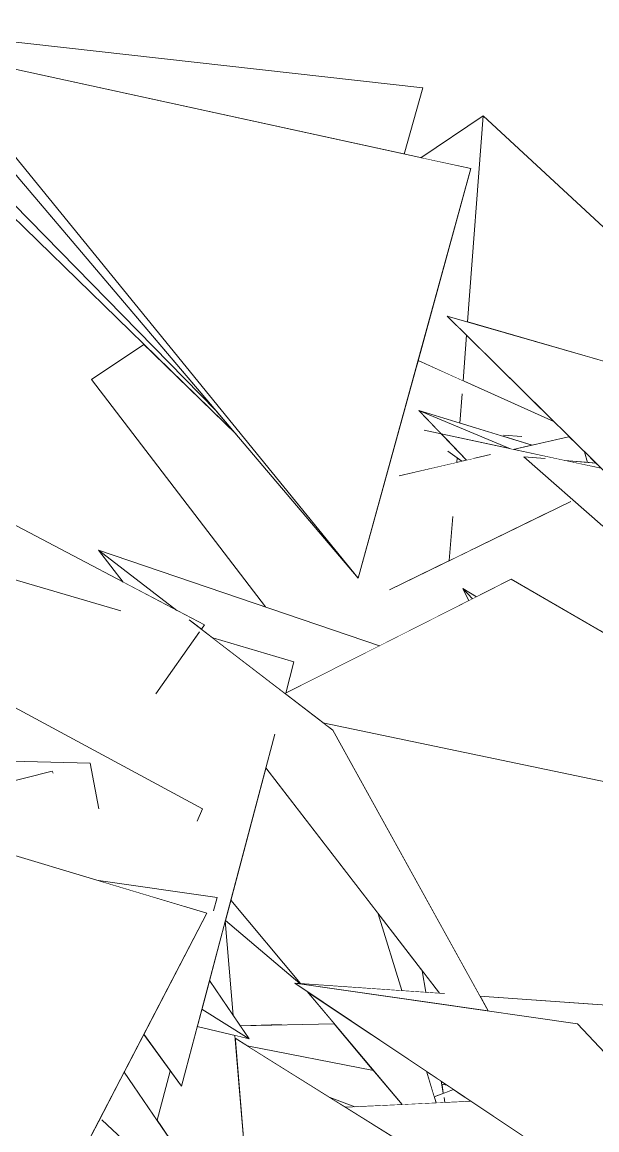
# Model space of a CAD drawing. Header units: millimetres. Extents: x -9413 to 8527, y -300 to 11224.
# Drawn here: x -5273 to -4979, y 5527 to 6094 of the extents above; entities that cross this region are included whole.
import ezdxf

# ---------------------------------------------------------------- set-up
doc = ezdxf.new("R2010")
doc.units = ezdxf.units.MM
doc.header["$MEASUREMENT"] = 0
doc.linetypes.add('Wipeout_Contour', pattern=[1000, 0, -1000])
doc.layers.add('Interior - Furniture', color=7, linetype='Continuous')
doc.layers.add('Interior - Furniture _Pen_No__4', color=7, linetype='Continuous', lineweight=20, true_color=0x029e21)

# ---------------------------------------------------------------- blocks, each defined once
blk = doc.blocks.new('Section Elem_40_6')
at = {"color": 254, "linetype": 'Wipeout_Contour', "lineweight": 0, "ltscale": 60287.299092}
blk.add_wipeout([(-5055.55, 5943.35), (-4908.98, 5798.35), (-4863.11, 5808.78), (-4847.94, 5785.2), (-4768.74, 5662.09), (-4771.91, 5662.75), (-4749.47, 5640.56), (-4798.56, 5869.41)], dxfattribs=at).dxf.layer = 'Interior - Furniture'
at = {"color": 254, "linetype": 'Wipeout_Contour', "lineweight": 0, "ltscale": 68981.614428}
blk.add_wipeout([(-5178.39, 5638.13), (-5452.66, 5720.35), (-5338.55, 5494.6), (-5337.96, 5494.98), (-5338.39, 5494.28), (-5322.71, 5463.26), (-5304.58, 5465.43), (-5298.88, 5460.2), (-5269.49, 5462.87)], dxfattribs=at).dxf.layer = 'Interior - Furniture'
at = {"color": 254, "linetype": 'Wipeout_Contour', "lineweight": 0, "ltscale": 22676.55839}
blk.add_wipeout([(-5133.53, 5602.31), (-5051.26, 5590.5), (-5056.94, 5596.94)], dxfattribs=at).dxf.layer = 'Interior - Furniture'
at = {"color": 254, "linetype": 'Wipeout_Contour', "lineweight": 0, "ltscale": 37129.976056}
blk.add_wipeout([(-4837.62, 5581.56), (-5038.89, 5595.67), (-5034.71, 5588.12), (-4989.06, 5581.56), (-4796.41, 5376.5)], dxfattribs=at).dxf.layer = 'Interior - Furniture'
at = {"color": 254, "linetype": 'Wipeout_Contour', "lineweight": 0, "ltscale": 69698.457166}
blk.add_wipeout([(-5070.49, 5920.6), (-5071.31, 5917.59), (-5048.03, 5903.54), (-5018.53, 5881.95), (-5017.43, 5881.87), (-5010.42, 5877.83), (-4993.58, 5881.71), (-4992.78, 5881.24), (-5000.84, 5889.22)], dxfattribs=at).dxf.layer = 'Interior - Furniture'
at = {"color": 254, "linetype": 'Wipeout_Contour', "lineweight": 0, "ltscale": 23107.13746}
blk.add_wipeout([(-5005.55, 5870.47), (-5016.53, 5871.46), (-4976.2, 5835.94)], dxfattribs=at).dxf.layer = 'Interior - Furniture'
at = {"color": 254, "linetype": 'Wipeout_Contour', "lineweight": 0, "ltscale": 193741.261881}
blk.add_wipeout([(-5222.36, 5792.6), (-5407.62, 5847.12), (-5365.78, 5791.27), (-5180.6, 5691.37), (-5183.27, 5685.15), (-5360.85, 5784.68), (-5347.29, 5766.57), (-5313.06, 5718.92), (-5304.72, 5716.42), (-5238.05, 5714.82), (-5233.6, 5691.37), (-5267, 5699.38), (-5297.61, 5697.92), (-5297.31, 5696.98), (-5276.07, 5667.41), (-5233.8, 5654.74), (-5173.17, 5646.13), (-5174.98, 5639.38), (-5190.36, 5641.72), (-5178.39, 5638.13), (-5210.57, 5576.22), (-5191.43, 5549.56), (-5143.71, 5729.55), (-5183.99, 5779.3), (-5204.5, 5750.33)], dxfattribs=at).dxf.layer = 'Interior - Furniture'
at = {"color": 254, "linetype": 'Wipeout_Contour', "lineweight": 0, "ltscale": 23060.637972}
blk.add_wipeout([(-5040.62, 5799.85), (-5047.54, 5804.05), (-5042.74, 5798.78)], dxfattribs=at).dxf.layer = 'Interior - Furniture'
at = {"color": 254, "linetype": 'Wipeout_Contour', "lineweight": 0, "ltscale": 22290.196887}
blk.add_wipeout([(-4796.41, 5376.5), (-4989.06, 5581.56), (-5133.53, 5602.31)], dxfattribs=at).dxf.layer = 'Interior - Furniture'
at = {"color": 254, "linetype": 'Wipeout_Contour', "lineweight": 0, "ltscale": 38655.280824}
blk.add_wipeout([(-5027.74, 5882.16), (-5012.15, 5877.43), (-5010.42, 5877.83), (-5017.43, 5881.87), (-5026.84, 5882.54)], dxfattribs=at).dxf.layer = 'Interior - Furniture'
at = {"color": 254, "linetype": 'Wipeout_Contour', "lineweight": 0, "ltscale": 23096.700653}
blk.add_wipeout([(-4995.66, 5869.58), (-4976.93, 5865.57), (-4979.53, 5868.14)], dxfattribs=at).dxf.layer = 'Interior - Furniture'
at = {"color": 254, "linetype": 'Wipeout_Contour', "lineweight": 0, "ltscale": 23061.632895}
blk.add_wipeout([(-5042.74, 5798.78), (-5047.54, 5804.05), (-5044.57, 5797.86)], dxfattribs=at).dxf.layer = 'Interior - Furniture'
at = {"color": 254, "linetype": 'Wipeout_Contour', "lineweight": 0, "ltscale": 23254.681709}
blk.add_wipeout([(-5148.61, 5794.85), (-5148.74, 5794.73), (-5148.44, 5794.63)], dxfattribs=at).dxf.layer = 'Interior - Furniture'
at = {"color": 254, "linetype": 'Wipeout_Contour', "lineweight": 0, "ltscale": 30901.935065}
blk.add_wipeout([(-5133.9, 5766.57), (-5175.43, 5778.79), (-5138.52, 5750.38), (-5138.14, 5750.58)], dxfattribs=at).dxf.layer = 'Interior - Furniture'
at = {"color": 254, "linetype": 'Wipeout_Contour', "lineweight": 0, "ltscale": 69929.83886}
blk.add_wipeout([(-5238.05, 5714.82), (-5304.72, 5716.42), (-5303.45, 5716.04), (-5300.68, 5707.46), (-5284.98, 5703.69), (-5257.45, 5710.71), (-5257.04, 5709.68), (-5267, 5699.38), (-5233.6, 5691.37)], dxfattribs=at).dxf.layer = 'Interior - Furniture'
at = {"color": 254, "linetype": 'Wipeout_Contour', "lineweight": 0, "ltscale": 30683.017908}
blk.add_wipeout([(-5233.8, 5654.74), (-5190.36, 5641.72), (-5174.98, 5639.38), (-5173.17, 5646.13)], dxfattribs=at).dxf.layer = 'Interior - Furniture'
at = {"color": 254, "linetype": 'Wipeout_Contour', "lineweight": 0, "ltscale": 22653.935933}
blk.add_wipeout([(-5068.4, 5608.57), (-5066.51, 5597.61), (-5059.61, 5597.13)], dxfattribs=at).dxf.layer = 'Interior - Furniture'
at = {"color": 254, "linetype": 'Wipeout_Contour', "lineweight": 0, "ltscale": 22843.25111}
blk.add_wipeout([(-5177.08, 5603.67), (-5180.99, 5588.92), (-5156.78, 5573.85)], dxfattribs=at).dxf.layer = 'Interior - Furniture'
at = {"color": 254, "linetype": 'Wipeout_Contour', "lineweight": 0, "ltscale": 22862.780594}
blk.add_wipeout([(-5210.66, 5576.04), (-5191.43, 5549.56), (-5210.57, 5576.22)], dxfattribs=at).dxf.layer = 'Interior - Furniture'
at = {"color": 254, "linetype": 'Wipeout_Contour', "lineweight": 0, "ltscale": 30027.083452}
blk.add_wipeout([(-5058.41, 5550.73), (-5057.59, 5545.97), (-5052.41, 5547.97), (-5055.74, 5550.21)], dxfattribs=at).dxf.layer = 'Interior - Furniture'
at = {"color": 254, "linetype": 'Wipeout_Contour', "lineweight": 0, "ltscale": 30958.662956}
blk.add_wipeout([(-5012.15, 5877.43), (-5070.13, 5895.02), (-5023.29, 5875.51), (-5021.84, 5875.2)], dxfattribs=at).dxf.layer = 'Interior - Furniture'
at = {"color": 254, "linetype": 'Wipeout_Contour', "lineweight": 0, "ltscale": 31171.195189}
blk.add_wipeout([(-5365.78, 5791.27), (-5360.85, 5784.68), (-5183.27, 5685.15), (-5180.6, 5691.37)], dxfattribs=at).dxf.layer = 'Interior - Furniture'
at = {"color": 254, "linetype": 'Wipeout_Contour', "lineweight": 0, "ltscale": 22830.131868}
blk.add_wipeout([(-5183.31, 5580.17), (-5156.78, 5573.85), (-5180.99, 5588.92)], dxfattribs=at).dxf.layer = 'Interior - Furniture'
at = {"color": 254, "linetype": 'Wipeout_Contour', "lineweight": 0, "ltscale": 22528.194178}
blk.add_wipeout([(-5055.74, 5550.21), (-5058.66, 5552.16), (-5058.41, 5550.73)], dxfattribs=at).dxf.layer = 'Interior - Furniture'
at = {"color": 254, "linetype": 'Wipeout_Contour', "lineweight": 0, "ltscale": 22490.234024}
blk.add_wipeout([(-5047.88, 5544.94), (-5051.95, 5541.55), (-5043.43, 5541.96)], dxfattribs=at).dxf.layer = 'Interior - Furniture'
at = {"layer": 'Interior - Furniture _Pen_No__4', "linetype": 'Continuous'}
for p, q in [((-5238.05, 5714.82), (-5304.72, 5716.42)), ((-5233.6, 5691.35), (-5238.05, 5714.82))]:
    blk.add_line(p, q, dxfattribs=at)
at = {"color": 254, "linetype": 'Wipeout_Contour', "lineweight": 0, "ltscale": 102136.45883}
blk.add_wipeout([(-5179.63, 5785.46), (-5425.73, 5915.06), (-5414.42, 5857.99), (-5402.64, 5845.66), (-5329.14, 5824.03), (-5327.86, 5824.58), (-5312.83, 5822.51), (-5314.71, 5819.78), (-5222.36, 5792.6), (-5204.5, 5750.33), (-5182.17, 5781.88), (-5187.45, 5788.04), (-5181.2, 5783.24)], dxfattribs=at).dxf.layer = 'Interior - Furniture'
at = {"color": 254, "linetype": 'Wipeout_Contour', "lineweight": 0, "ltscale": 23264.230274}
blk.add_wipeout([(-5070.13, 5895.02), (-5058.64, 5883.08), (-5023.29, 5875.51)], dxfattribs=at).dxf.layer = 'Interior - Furniture'
at = {"color": 254, "linetype": 'Wipeout_Contour', "lineweight": 0, "ltscale": 38846.504132}
blk.add_wipeout([(-5257.45, 5710.71), (-5298.37, 5700.28), (-5297.61, 5697.92), (-5267, 5699.38), (-5257.04, 5709.68)], dxfattribs=at).dxf.layer = 'Interior - Furniture'
at = {"color": 254, "linetype": 'Wipeout_Contour', "lineweight": 0, "ltscale": 22883.015835}
blk.add_wipeout([(-5177.08, 5603.67), (-5164.94, 5585.84), (-5168.98, 5634.24)], dxfattribs=at).dxf.layer = 'Interior - Furniture'
at = {"color": 254, "linetype": 'Wipeout_Contour', "lineweight": 0, "ltscale": 45528.140984}
blk.add_wipeout([(-5203.85, 5532.25), (-5154.45, 5459.97), (-5164.09, 5575.59), (-5183.31, 5580.17), (-5191.43, 5549.56), (-5197.09, 5557.35)], dxfattribs=at).dxf.layer = 'Interior - Furniture'
at = {"color": 254, "linetype": 'Wipeout_Contour', "lineweight": 0, "ltscale": 52519.153914}
blk.add_wipeout([(-5052.41, 5547.97), (-5062.22, 5544.18), (-5061.62, 5542.22), (-5057.21, 5543.78), (-5056.79, 5541.31), (-5051.95, 5541.55), (-5047.88, 5544.94)], dxfattribs=at).dxf.layer = 'Interior - Furniture'
at = {"layer": 'Interior - Furniture _Pen_No__4', "linetype": 'Continuous'}
for p, q in [((-5257.45, 5710.71), (-5298.37, 5700.28)), ((-5257.02, 5709.64), (-5257.45, 5710.71))]:
    blk.add_line(p, q, dxfattribs=at)
at = {"color": 254, "linetype": 'Wipeout_Contour', "lineweight": 0, "ltscale": 23237.328678}
blk.add_wipeout([(-5058.64, 5883.08), (-5045.75, 5869.68), (-5041.4, 5870.69)], dxfattribs=at).dxf.layer = 'Interior - Furniture'
at = {"color": 254, "linetype": 'Wipeout_Contour', "lineweight": 0, "ltscale": 30491.161414}
blk.add_wipeout([(-5168.93, 5634.41), (-5130.91, 5602.13), (-5130.54, 5602.1), (-5166.21, 5644.67)], dxfattribs=at).dxf.layer = 'Interior - Furniture'
at = {"color": 254, "linetype": 'Wipeout_Contour', "lineweight": 0, "ltscale": 30377.363502}
blk.add_wipeout([(-5161.3, 5580.5), (-5161.25, 5580.42), (-5139.92, 5580.94), (-5140.33, 5581.11)], dxfattribs=at).dxf.layer = 'Interior - Furniture'
at = {"color": 254, "linetype": 'Wipeout_Contour', "lineweight": 0, "ltscale": 37982.470488}
blk.add_wipeout([(-5232.68, 5533.67), (-5231.98, 5532.43), (-5154.45, 5459.97), (-5220.65, 5556.82), (-5228.29, 5542.12)], dxfattribs=at).dxf.layer = 'Interior - Furniture'
at = {"color": 254, "linetype": 'Wipeout_Contour', "lineweight": 0, "ltscale": 155252.83326}
blk.add_wipeout([(-5210.61, 5928.9), (-5237.38, 5910.86), (-5148.44, 5794.63), (-5090.19, 5774.81), (-5067.04, 5786.5), (-5085.08, 5803.47), (-5054.52, 5818.36), (-5052.8, 5840.9), (-5080.15, 5861.75), (-5050.7, 5868.54), (-5050.52, 5870.83), (-5055.24, 5874.3), (-5067.41, 5884.96), (-5058.64, 5883.08), (-5070.13, 5895.02), (-5049.16, 5888.66), (-5048.03, 5903.54), (-5071.31, 5917.59), (-5101.03, 5809.36), (-5163.44, 5882.92)], dxfattribs=at).dxf.layer = 'Interior - Furniture'
at = {"color": 254, "linetype": 'Wipeout_Contour', "lineweight": 0, "ltscale": 37720.572062}
blk.add_wipeout([(-5093.21, 5557.56), (-5157.76, 5570.22), (-5115.98, 5544.05), (-5102.78, 5539.06), (-5078.7, 5540.24)], dxfattribs=at).dxf.layer = 'Interior - Furniture'
at = {"color": 254, "linetype": 'Wipeout_Contour', "lineweight": 0, "ltscale": 75897.195211}
blk.add_wipeout([(-5261.26, 5478.7), (-5248.24, 5464.79), (-5241.23, 5465.43), (-5227.12, 5445.92), (-5209.47, 5511.4), (-5231.98, 5532.43), (-5232.68, 5533.67), (-5251.33, 5497.8), (-5246.6, 5481.28), (-5255.91, 5488.99)], dxfattribs=at).dxf.layer = 'Interior - Furniture'
at = {"color": 254, "linetype": 'Wipeout_Contour', "lineweight": 0, "ltscale": 62547.524868}
blk.add_wipeout([(-5070.49, 5920.6), (-5047.51, 5910.25), (-5045.73, 5933.63), (-5055.55, 5943.35), (-5045.22, 5940.37), (-5037.18, 6045.76), (-5069.02, 6024.31), (-5043.54, 6018.75)], dxfattribs=at).dxf.layer = 'Interior - Furniture'
at = {"color": 254, "linetype": 'Wipeout_Contour', "lineweight": 0, "ltscale": 38731.397467}
blk.add_wipeout([(-5049.16, 5888.66), (-5027.74, 5882.16), (-5026.84, 5882.54), (-5018.53, 5881.95), (-5048.03, 5903.54)], dxfattribs=at).dxf.layer = 'Interior - Furniture'
at = {"color": 254, "linetype": 'Wipeout_Contour', "lineweight": 0, "ltscale": 23228.043897}
blk.add_wipeout([(-5050.52, 5870.83), (-5050.7, 5868.54), (-5048.2, 5869.12)], dxfattribs=at).dxf.layer = 'Interior - Furniture'
at = {"color": 254, "linetype": 'Wipeout_Contour', "lineweight": 0, "ltscale": 23134.026229}
blk.add_wipeout([(-5054.52, 5818.36), (-5043.5, 5823.73), (-5052.8, 5840.9)], dxfattribs=at).dxf.layer = 'Interior - Furniture'
at = {"color": 254, "linetype": 'Wipeout_Contour', "lineweight": 0, "ltscale": 62027.492115}
blk.add_wipeout([(-5090.19, 5774.81), (-5233.7, 5823.64), (-5193.75, 5792.89), (-5179.63, 5785.46), (-5181.2, 5783.24), (-5175.43, 5778.79), (-5133.9, 5766.57), (-5138.14, 5750.58)], dxfattribs=at).dxf.layer = 'Interior - Furniture'
at = {"color": 254, "linetype": 'Wipeout_Contour', "lineweight": 0, "ltscale": 30460.374959}
blk.add_wipeout([(-5210.66, 5576.04), (-5220.65, 5556.82), (-5203.85, 5532.25), (-5197.09, 5557.35)], dxfattribs=at).dxf.layer = 'Interior - Furniture'
at = {"color": 254, "linetype": 'Wipeout_Contour', "lineweight": 0, "ltscale": 45167.705878}
blk.add_wipeout([(-5079.34, 5521.11), (-5163.96, 5574.1), (-5155.97, 5478.19), (-5125.91, 5473.22), (-5150.24, 5520.77), (-5096.76, 5496.89)], dxfattribs=at).dxf.layer = 'Interior - Furniture'
at = {"layer": 'Interior - Furniture _Pen_No__4', "linetype": 'Continuous'}
for p, q in [((-5148.74, 5794.73), (-5148.61, 5794.85)), ((-5210.66, 5576.04), (-5191.43, 5549.56)), ((-5191.43, 5549.56), (-5210.57, 5576.22)), ((-5203.85, 5532.25), (-5197.09, 5557.35)), ((-5232.01, 5532.46), (-5154.45, 5459.97))]:
    blk.add_line(p, q, dxfattribs=at)
at = {"color": 254, "linetype": 'Wipeout_Contour', "lineweight": 0, "ltscale": 47829.995472}
blk.add_wipeout([(-5368.28, 6093.65), (-5173.82, 5895.15), (-5278.7, 6018.75), (-5320.68, 6079.18), (-5077.65, 6026.19), (-5068.1, 6060.1)], dxfattribs=at).dxf.layer = 'Interior - Furniture'
at = {"color": 254, "linetype": 'Wipeout_Contour', "lineweight": 0, "ltscale": 23286.912163}
blk.add_wipeout([(-5047.51, 5910.25), (-5000.84, 5889.22), (-5045.73, 5933.63)], dxfattribs=at).dxf.layer = 'Interior - Furniture'
at = {"color": 254, "linetype": 'Wipeout_Contour', "lineweight": 0, "ltscale": 76749.23581}
blk.add_wipeout([(-5085.08, 5803.47), (-5067.04, 5786.5), (-5044.57, 5797.86), (-5047.54, 5804.05), (-5040.62, 5799.85), (-5022.95, 5808.78), (-4977.76, 5782.71), (-4961.31, 5786.45), (-4969.93, 5829.33), (-4992.41, 5848.62)], dxfattribs=at).dxf.layer = 'Interior - Furniture'
at = {"color": 254, "linetype": 'Wipeout_Contour', "lineweight": 0, "ltscale": 23419.294331}
blk.add_wipeout([(-5233.7, 5823.64), (-5221.16, 5807.33), (-5193.75, 5792.89)], dxfattribs=at).dxf.layer = 'Interior - Furniture'
at = {"color": 254, "linetype": 'Wipeout_Contour', "lineweight": 0, "ltscale": 53092.155056}
blk.add_wipeout([(-5156.78, 5573.85), (-5164.09, 5575.59), (-5163.96, 5574.1), (-5157.76, 5570.22), (-5093.21, 5557.56), (-5113.35, 5581.58), (-5161.25, 5580.42)], dxfattribs=at).dxf.layer = 'Interior - Furniture'
at = {"color": 254, "linetype": 'Wipeout_Contour', "lineweight": 0, "ltscale": 22609.202592}
blk.add_wipeout([(-5115.98, 5544.05), (-5107.63, 5538.82), (-5102.78, 5539.06)], dxfattribs=at).dxf.layer = 'Interior - Furniture'
at = {"layer": 'Interior - Furniture _Pen_No__4', "linetype": 'Continuous'}
for q in [(-5164.09, 5575.59), (-5220.65, 5556.82)]:
    blk.add_line((-5154.45, 5459.97), q, dxfattribs=at)
at = {"color": 254, "linetype": 'Wipeout_Contour', "lineweight": 0, "ltscale": 31872.621051}
blk.add_wipeout([(-5368.28, 6093.65), (-5345.19, 6060.1), (-5163.44, 5882.92), (-5173.82, 5895.15)], dxfattribs=at).dxf.layer = 'Interior - Furniture'
at = {"color": 254, "linetype": 'Wipeout_Contour', "lineweight": 0, "ltscale": 69577.864975}
blk.add_wipeout([(-5045.22, 5940.37), (-4970.85, 5918.98), (-4974.69, 5929.42), (-4937.43, 5920.41), (-4938.86, 5933.43), (-4894.34, 5909.99), (-4892.75, 5909.6), (-4891.79, 5910.86), (-5037.18, 6045.76)], dxfattribs=at).dxf.layer = 'Interior - Furniture'
at = {"color": 254, "linetype": 'Wipeout_Contour', "lineweight": 0, "ltscale": 38611.021045}
blk.add_wipeout([(-5033.44, 5872.52), (-5080.15, 5861.75), (-5052.8, 5840.9), (-5043.5, 5823.73), (-5002.79, 5843.57)], dxfattribs=at).dxf.layer = 'Interior - Furniture'
at = {"color": 254, "linetype": 'Wipeout_Contour', "lineweight": 0, "ltscale": 76030.715893}
blk.add_wipeout([(-5168.98, 5634.24), (-5164.94, 5585.84), (-5161.3, 5580.5), (-5140.33, 5581.11), (-5139.92, 5580.94), (-5113.35, 5581.58), (-5127.13, 5598.02), (-5133.53, 5602.31), (-5130.91, 5602.13), (-5168.93, 5634.41)], dxfattribs=at).dxf.layer = 'Interior - Furniture'
at = {"color": 254, "linetype": 'Wipeout_Contour', "lineweight": 0, "ltscale": 81876.658669}
blk.add_wipeout([(-5043.43, 5541.96), (-5107.63, 5538.82), (-5079.34, 5521.11), (-5091.65, 5503.99), (-5058.93, 5480), (-4995.45, 5451.66), (-4907.56, 5437.13), (-4949.9, 5479.31), (-4988.43, 5505.12), (-4988.49, 5504.59), (-4989.39, 5505.76)], dxfattribs=at).dxf.layer = 'Interior - Furniture'
at = {"layer": 'Interior - Furniture _Pen_No__4', "linetype": 'Continuous'}
for p, q in [((-4891.79, 5910.86), (-5037.18, 6045.76)), ((-5183.31, 5580.17), (-5156.78, 5573.85)), ((-5140.29, 5581.11), (-5161.3, 5580.5)), ((-4796.41, 5376.5), (-4989.06, 5581.56))]:
    blk.add_line(p, q, dxfattribs=at)
at = {"color": 254, "linetype": 'Wipeout_Contour', "lineweight": 0, "ltscale": 46271.454351}
blk.add_wipeout([(-4993.58, 5881.71), (-5021.84, 5875.2), (-4995.66, 5869.58), (-4983.93, 5868.53), (-4985.46, 5874), (-4992.78, 5881.24)], dxfattribs=at).dxf.layer = 'Interior - Furniture'
at = {"color": 254, "linetype": 'Wipeout_Contour', "lineweight": 0, "ltscale": 45511.693266}
blk.add_wipeout([(-4970.18, 5704.25), (-5119.08, 5735.42), (-5114.08, 5731.57), (-5038.89, 5595.67), (-4978.78, 5591.46), (-4966.83, 5698.4)], dxfattribs=at).dxf.layer = 'Interior - Furniture'
at = {"color": 254, "linetype": 'Wipeout_Contour', "lineweight": 0, "ltscale": 30044.452855}
blk.add_wipeout([(-5066.21, 5557.22), (-5062.22, 5544.18), (-5057.59, 5545.97), (-5058.66, 5552.16)], dxfattribs=at).dxf.layer = 'Interior - Furniture'
at = {"layer": 'Interior - Furniture _Pen_No__4', "linetype": 'Continuous'}
for p, q in [((-5017.43, 5881.87), (-5026.87, 5882.55)), ((-5021.84, 5875.2), (-4993.58, 5881.71)), ((-5005.54, 5870.47), (-5016.53, 5871.46)), ((-5055.74, 5550.21), (-5058.41, 5550.73))]:
    blk.add_line(p, q, dxfattribs=at)
at = {"color": 254, "linetype": 'Wipeout_Contour', "lineweight": 0, "ltscale": 30795.621564}
blk.add_wipeout([(-4985.46, 5874), (-4983.93, 5868.53), (-4979.71, 5868.15), (-4979.53, 5868.14)], dxfattribs=at).dxf.layer = 'Interior - Furniture'
at = {"color": 254, "linetype": 'Wipeout_Contour', "lineweight": 0, "ltscale": 76515.759129}
blk.add_wipeout([(-5187.45, 5788.04), (-5182.17, 5781.88), (-5183.99, 5779.3), (-5143.71, 5729.55), (-5148.24, 5712.45), (-5059.61, 5597.13), (-5056.94, 5596.94), (-5051.26, 5590.5), (-5034.71, 5588.12), (-5114.08, 5731.57)], dxfattribs=at).dxf.layer = 'Interior - Furniture'
at = {"color": 254, "linetype": 'Wipeout_Contour', "lineweight": 0, "ltscale": 30015.784991}
blk.add_wipeout([(-5057.21, 5543.78), (-5061.62, 5542.22), (-5061.28, 5541.09), (-5056.79, 5541.31)], dxfattribs=at).dxf.layer = 'Interior - Furniture'
at = {"layer": 'Interior - Furniture _Pen_No__4', "linetype": 'Continuous'}
for p, q in [((-4985.46, 5874), (-4983.93, 5868.53)), ((-5016.53, 5871.46), (-4976.16, 5835.91)), ((-4979.53, 5868.14), (-4995.66, 5869.58)), ((-5180.6, 5691.37), (-5365.78, 5791.27)), ((-5181.2, 5783.24), (-5179.63, 5785.46)), ((-5204.53, 5750.28), (-5182.16, 5781.88)), ((-5178.39, 5638.13), (-5452.66, 5720.35)), ((-5183.28, 5685.13), (-5180.6, 5691.37)), ((-5173.17, 5646.13), (-5233.8, 5654.74)), ((-5174.99, 5639.36), (-5173.17, 5646.13)), ((-5269.49, 5462.87), (-5178.39, 5638.13)), ((-4837.62, 5581.56), (-5038.89, 5595.67)), ((-5156.78, 5573.85), (-5180.99, 5588.92)), ((-5056.79, 5541.31), (-5057.21, 5543.78))]:
    blk.add_line(p, q, dxfattribs=at)
at = {"color": 254, "linetype": 'Wipeout_Contour', "lineweight": 0, "ltscale": 30481.12425}
blk.add_wipeout([(-5022.95, 5808.78), (-5138.52, 5750.38), (-5119.08, 5735.42), (-4768.74, 5662.09)], dxfattribs=at).dxf.layer = 'Interior - Furniture'
at = {"color": 254, "linetype": 'Wipeout_Contour', "lineweight": 0, "ltscale": 30264.191396}
blk.add_wipeout([(-5090.81, 5637.73), (-5078.82, 5598.47), (-5066.51, 5597.61), (-5068.4, 5608.57)], dxfattribs=at).dxf.layer = 'Interior - Furniture'
at = {"layer": 'Interior - Furniture _Pen_No__4', "linetype": 'Continuous'}
for p, q in [((-4768.74, 5662.09), (-5022.95, 5808.78)), ((-5040.62, 5799.85), (-5047.54, 5804.05)), ((-5042.74, 5798.78), (-5047.54, 5804.05)), ((-5047.54, 5804.05), (-5044.57, 5797.86)), ((-5114.08, 5731.57), (-5187.47, 5788.06)), ((-5133.9, 5766.57), (-5175.43, 5778.79)), ((-5138.14, 5750.58), (-5133.9, 5766.57))]:
    blk.add_line(p, q, dxfattribs=at)
at = {"color": 254, "linetype": 'Wipeout_Contour', "lineweight": 0, "ltscale": 23662.771872}
blk.add_wipeout([(-5101.03, 5809.36), (-5043.54, 6018.75), (-5320.68, 6079.18)], dxfattribs=at).dxf.layer = 'Interior - Furniture'
at = {"color": 254, "linetype": 'Wipeout_Contour', "lineweight": 0, "ltscale": 38092.864863}
blk.add_wipeout([(-5166.21, 5644.67), (-5130.54, 5602.1), (-5078.82, 5598.47), (-5090.81, 5637.73), (-5148.24, 5712.45)], dxfattribs=at).dxf.layer = 'Interior - Furniture'
at = {"layer": 'Interior - Furniture _Pen_No__4', "linetype": 'Continuous'}
for p, q in [((-5077.65, 6026.19), (-5068.1, 6060.1)), ((-5069.02, 6024.31), (-5037.18, 6045.76)), ((-5037.18, 6045.76), (-5045.22, 5940.37)), ((-4798.56, 5869.41), (-5055.55, 5943.35)), ((-5055.55, 5943.35), (-4908.98, 5798.35)), ((-5045.73, 5933.63), (-5047.51, 5910.25)), ((-5070.49, 5920.6), (-5000.84, 5889.22)), ((-5048.03, 5903.54), (-5049.16, 5888.66)), ((-5012.15, 5877.43), (-5070.13, 5895.02)), ((-5023.29, 5875.51), (-5070.13, 5895.02)), ((-5070.13, 5895.02), (-5045.75, 5869.68)), ((-4976.93, 5865.57), (-5067.42, 5884.97)), ((-5055.3, 5874.34), (-5048.2, 5869.12)), ((-5080.17, 5861.75), (-5033.43, 5872.53)), ((-5050.52, 5870.83), (-5050.7, 5868.54)), ((-5085.1, 5803.46), (-4992.4, 5848.63)), ((-5052.8, 5840.92), (-5054.52, 5818.36)), ((-5119.08, 5735.42), (-4768.74, 5662.09)), ((-5191.43, 5549.56), (-5143.71, 5729.55)), ((-5166.21, 5644.67), (-5130.54, 5602.1)), ((-5164.94, 5585.84), (-5168.98, 5634.24)), ((-5168.93, 5634.41), (-5130.91, 5602.13)), ((-5156.78, 5573.85), (-5177.08, 5603.67))]:
    blk.add_line(p, q, dxfattribs=at)
at = {"color": 254, "linetype": 'Wipeout_Contour', "lineweight": 0, "ltscale": 23815.422755}
blk.add_wipeout([(-5101.03, 5809.36), (-5320.68, 6079.18), (-5278.7, 6018.75)], dxfattribs=at).dxf.layer = 'Interior - Furniture'
at = {"color": 254, "linetype": 'Wipeout_Contour', "lineweight": 0, "ltscale": 30131.476555}
blk.add_wipeout([(-5127.13, 5598.02), (-5078.7, 5540.24), (-5061.28, 5541.09), (-5066.21, 5557.22)], dxfattribs=at).dxf.layer = 'Interior - Furniture'
at = {"layer": 'Interior - Furniture _Pen_No__4', "linetype": 'Continuous'}
for p, q in [((-5068.1, 6060.1), (-5368.28, 6093.65)), ((-5368.28, 6093.65), (-5173.82, 5895.15)), ((-5043.54, 6018.75), (-5320.68, 6079.18)), ((-5320.68, 6079.18), (-5101.03, 5809.36)), ((-5163.44, 5882.92), (-5345.19, 6060.1)), ((-5101.03, 5809.36), (-5278.7, 6018.75)), ((-5101.03, 5809.36), (-5043.54, 6018.75)), ((-5237.38, 5910.86), (-5210.61, 5928.9)), ((-5179.63, 5785.46), (-5425.73, 5915.06)), ((-5148.44, 5794.63), (-5237.38, 5910.86)), ((-5222.29, 5792.58), (-5407.62, 5847.12)), ((-5090.19, 5774.81), (-5233.7, 5823.64)), ((-5193.75, 5792.89), (-5233.7, 5823.64)), ((-5233.7, 5823.64), (-5221.16, 5807.33)), ((-5022.95, 5808.78), (-5138.52, 5750.38)), ((-5034.71, 5588.12), (-5114.08, 5731.57)), ((-5148.24, 5712.45), (-5059.61, 5597.13)), ((-5078.82, 5598.47), (-5090.81, 5637.73)), ((-5066.51, 5597.61), (-5068.4, 5608.57)), ((-5056.93, 5596.94), (-5133.53, 5602.31)), ((-4989.06, 5581.56), (-5133.53, 5602.31)), ((-5133.53, 5602.31), (-4796.41, 5376.5)), ((-5127.13, 5598.02), (-5078.7, 5540.24)), ((-5113.35, 5581.58), (-5161.25, 5580.42)), ((-5079.34, 5521.11), (-5163.96, 5574.1)), ((-5093.21, 5557.56), (-5157.76, 5570.22)), ((-5061.28, 5541.09), (-5066.21, 5557.22)), ((-5057.59, 5545.97), (-5058.66, 5552.16)), ((-5052.41, 5547.97), (-5062.22, 5544.18)), ((-5115.98, 5544.05), (-5102.78, 5539.06)), ((-5043.43, 5541.96), (-5107.63, 5538.82))]:
    blk.add_line(p, q, dxfattribs=at)

msp = doc.modelspace()

# ---------------------------------------------------------------- block references
at = {"layer": 'Interior - Furniture'}
msp.add_blockref('Section Elem_40_6', (0, 0), dxfattribs=at)

doc.saveas('drawing.dxf')
